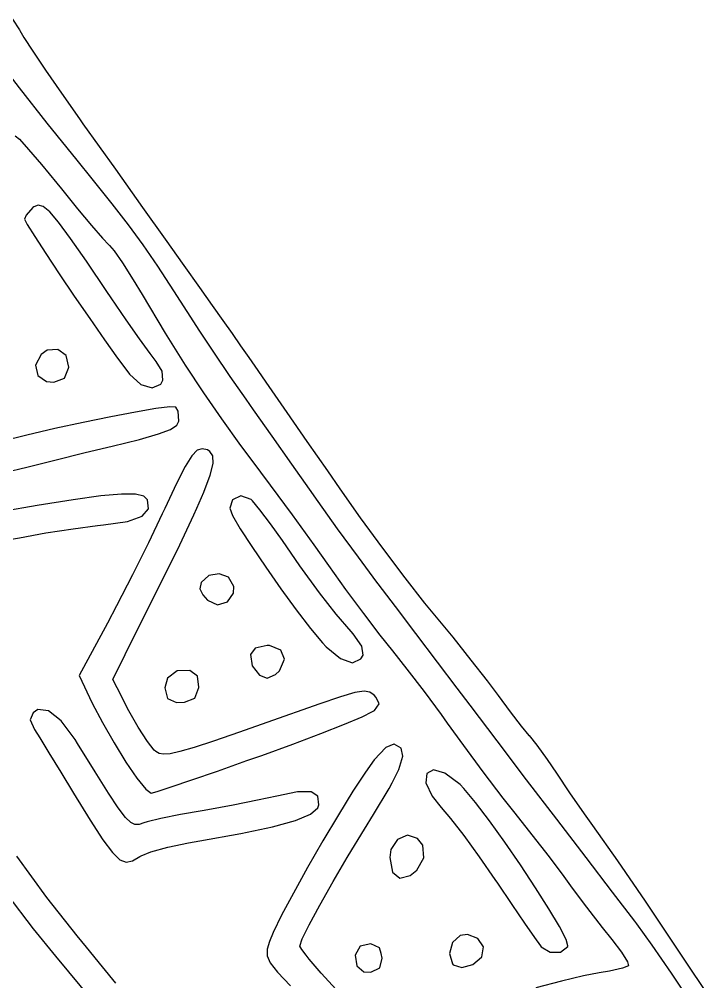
# Model space of a CAD drawing. Header units: inches. Extents: x -2.16 to 7.19, y -6.87 to -1.22.
# Drawn here: x 1.2496 to 1.5942, y -5.2459 to -4.7646 of the extents above; entities that cross this region are included whole.
import ezdxf

# ---------------------------------------------------------------- set-up
doc = ezdxf.new("R2010")
doc.units = ezdxf.units.IN
doc.header["$MEASUREMENT"] = 0
doc.layers.add('Front', color=13, linetype='CONTINUOUS', true_color=0xc83434)

msp = doc.modelspace()

# ---------------------------------------------------------------- linework, layer by layer
at = {"layer": 'Front', "linetype": 'CONTINUOUS'}
for p, q in [((1.24616, -4.76464), (1.24962, -4.76989)), ((1.24962, -4.76989), (1.24979, -4.7703)), ((1.24979, -4.7703), (1.25181, -4.7738)), ((1.25181, -4.7738), (1.25628, -4.78066)), ((1.24965, -4.79901), (1.23721, -4.78285)), ((1.25628, -4.78066), (1.26272, -4.79017)), ((1.26272, -4.79017), (1.27066, -4.80165)), ((1.26352, -4.81659), (1.24965, -4.79901)), ((1.27066, -4.80165), (1.27962, -4.81438)), ((1.2785, -4.83516), (1.26352, -4.81659)), ((1.27962, -4.81438), (1.2814, -4.81689)), ((1.2814, -4.81689), (1.29759, -4.83964)), ((1.24759, -4.82286), (1.24965, -4.82468)), ((1.24965, -4.82468), (1.25419, -4.82971)), ((1.25419, -4.82971), (1.26061, -4.83724)), ((1.28607, -4.84446), (1.2785, -4.83516)), ((1.26061, -4.83724), (1.26828, -4.84657)), ((1.29759, -4.83964), (1.31119, -4.85875)), ((1.29605, -4.8569), (1.28607, -4.84446)), ((1.26828, -4.84657), (1.27063, -4.84947)), ((1.27063, -4.84947), (1.27867, -4.85936)), ((1.25632, -4.85878), (1.253, -4.86259)), ((1.25689, -4.85835), (1.25632, -4.85878)), ((1.25903, -4.85752), (1.25689, -4.85835)), ((1.26155, -4.85825), (1.25903, -4.85752)), ((1.26483, -4.86099), (1.26155, -4.85825)), ((1.27867, -4.85936), (1.28574, -4.86783)), ((1.30424, -4.8675), (1.29605, -4.8569)), ((1.31119, -4.85875), (1.32251, -4.87467)), ((1.253, -4.86259), (1.25225, -4.86464)), ((1.25225, -4.86464), (1.2536, -4.86732)), ((1.26926, -4.86616), (1.26483, -4.86099)), ((1.2536, -4.86732), (1.2573, -4.87329)), ((1.27523, -4.87421), (1.26926, -4.86616)), ((1.28574, -4.86783), (1.29117, -4.87412)), ((1.31152, -4.87748), (1.30424, -4.8675)), ((1.2573, -4.87329), (1.2628, -4.88177)), ((1.28314, -4.88558), (1.27523, -4.87421)), ((1.29117, -4.87412), (1.29432, -4.87746)), ((1.32251, -4.87467), (1.33187, -4.88784)), ((1.29432, -4.87746), (1.29468, -4.87775)), ((1.29468, -4.87775), (1.29697, -4.88045)), ((1.31879, -4.88805), (1.31152, -4.87748)), ((1.2628, -4.88177), (1.26957, -4.89196)), ((1.29697, -4.88045), (1.30111, -4.88651)), ((1.29337, -4.90071), (1.28314, -4.88558)), ((1.30111, -4.88651), (1.30648, -4.89494)), ((1.32691, -4.90044), (1.31879, -4.88805)), ((1.33187, -4.88784), (1.33958, -4.8987)), ((1.26957, -4.89196), (1.27708, -4.90308)), ((1.30648, -4.89494), (1.31097, -4.90232)), ((1.33958, -4.8987), (1.34594, -4.9077)), ((1.27708, -4.90308), (1.2848, -4.91432)), ((1.29556, -4.90396), (1.29337, -4.90071)), ((1.31097, -4.90232), (1.32256, -4.92155)), ((1.33677, -4.91586), (1.32691, -4.90044)), ((1.30302, -4.9149), (1.29556, -4.90396)), ((1.34594, -4.9077), (1.35129, -4.91526)), ((1.2848, -4.91432), (1.29217, -4.92491)), ((1.30969, -4.92447), (1.30302, -4.9149)), ((1.33949, -4.92009), (1.33677, -4.91586)), ((1.35129, -4.91526), (1.35591, -4.92184)), ((1.32256, -4.92155), (1.33251, -4.93754)), ((1.34678, -4.93108), (1.33949, -4.92009)), ((1.35591, -4.92184), (1.36014, -4.92787)), ((1.29217, -4.92491), (1.29868, -4.93405)), ((1.31493, -4.93175), (1.30969, -4.92447)), ((1.36014, -4.92787), (1.36428, -4.93379)), ((1.26047, -4.93226), (1.25771, -4.93765)), ((1.26348, -4.93016), (1.26047, -4.93226)), ((1.2689, -4.92975), (1.26348, -4.93016)), ((1.27305, -4.93283), (1.2689, -4.92975)), ((1.31806, -4.9358), (1.31493, -4.93175)), ((1.35506, -4.94325), (1.34678, -4.93108)), ((1.27427, -4.93864), (1.27305, -4.93283)), ((1.29868, -4.93405), (1.30378, -4.94095)), ((1.32097, -4.94065), (1.31806, -4.9358)), ((1.36428, -4.93379), (1.36725, -4.93806)), ((1.25771, -4.93765), (1.2589, -4.94272)), ((1.27214, -4.94416), (1.27421, -4.93914)), ((1.27421, -4.93914), (1.27427, -4.93864)), ((1.30378, -4.94095), (1.30474, -4.94217)), ((1.30474, -4.94217), (1.31037, -4.94722)), ((1.3214, -4.94517), (1.32097, -4.94065)), ((1.33251, -4.93754), (1.3416, -4.95147)), ((1.36725, -4.93806), (1.37431, -4.94821)), ((1.2589, -4.94272), (1.26324, -4.94583)), ((1.26324, -4.94583), (1.26684, -4.94607)), ((1.26684, -4.94607), (1.27214, -4.94416)), ((1.31599, -4.94892), (1.3203, -4.94705)), ((1.3203, -4.94705), (1.3214, -4.94517)), ((1.36302, -4.95467), (1.35506, -4.94325)), ((1.31037, -4.94722), (1.31599, -4.94892)), ((1.3416, -4.95147), (1.35058, -4.96448)), ((1.37431, -4.94821), (1.38331, -4.96118)), ((1.36673, -4.95992), (1.36302, -4.95467)), ((1.30771, -4.96102), (1.29533, -4.96337)), ((1.31783, -4.95933), (1.30771, -4.96102)), ((1.32482, -4.95847), (1.31783, -4.95933)), ((1.32783, -4.95863), (1.32482, -4.95847)), ((1.32895, -4.96056), (1.32783, -4.95863)), ((1.32933, -4.96566), (1.32895, -4.96056)), ((1.37605, -4.97315), (1.36673, -4.95992)), ((1.38331, -4.96118), (1.39336, -4.97568)), ((1.28157, -4.96619), (1.26728, -4.9693)), ((1.29533, -4.96337), (1.28157, -4.96619)), ((1.3283, -4.96757), (1.32933, -4.96566)), ((1.35058, -4.96448), (1.36022, -4.97774)), ((1.26728, -4.9693), (1.25334, -4.97253)), ((1.31914, -4.97196), (1.32512, -4.96968)), ((1.32512, -4.96968), (1.3283, -4.96757)), ((1.25334, -4.97253), (1.2406, -4.97568)), ((1.29597, -4.9781), (1.30966, -4.97468)), ((1.30966, -4.97468), (1.31914, -4.97196)), ((1.38588, -4.98715), (1.37605, -4.97315)), ((1.39336, -4.97568), (1.40357, -4.99042)), ((1.28255, -4.98134), (1.29597, -4.9781)), ((1.33852, -4.98011), (1.33587, -4.98286)), ((1.34097, -4.97937), (1.33852, -4.98011)), ((1.34364, -4.98), (1.34097, -4.97937)), ((1.34491, -4.98068), (1.34364, -4.98)), ((1.3464, -4.98291), (1.34491, -4.98068)), ((1.36022, -4.97774), (1.36539, -4.98463)), ((1.25331, -4.98854), (1.26736, -4.98506)), ((1.26736, -4.98506), (1.28255, -4.98134)), ((1.33587, -4.98286), (1.33257, -4.98823)), ((1.3465, -4.98673), (1.3464, -4.98291)), ((1.36539, -4.98463), (1.37501, -4.99754)), ((1.24225, -4.99132), (1.25331, -4.98854)), ((1.33257, -4.98823), (1.32819, -4.99682)), ((1.34505, -4.99262), (1.3465, -4.98673)), ((1.39463, -4.99967), (1.38588, -4.98715)), ((1.40357, -4.99042), (1.40975, -4.99937)), ((1.34189, -5.00104), (1.34505, -4.99262)), ((1.32819, -4.99682), (1.3223, -5.00927)), ((1.37501, -4.99754), (1.38596, -5.01249)), ((1.39893, -5.00577), (1.39463, -4.99967)), ((1.40975, -4.99937), (1.42001, -5.01388)), ((1.27649, -5.00485), (1.25852, -5.00774)), ((1.29037, -5.00298), (1.27649, -5.00485)), ((1.30059, -5.00209), (1.29037, -5.00298)), ((1.3076, -5.00215), (1.30059, -5.00209)), ((1.31183, -5.00313), (1.3076, -5.00215)), ((1.31373, -5.00499), (1.31183, -5.00313)), ((1.33833, -5.0091), (1.34189, -5.00104)), ((1.36032, -5.00297), (1.35617, -5.00491)), ((1.36548, -5.00484), (1.36032, -5.00297)), ((1.36616, -5.00547), (1.36548, -5.00484)), ((1.25852, -5.00774), (1.24131, -5.01074)), ((1.31103, -5.01317), (1.3142, -5.00941)), ((1.3142, -5.00941), (1.31373, -5.00499)), ((1.3223, -5.00927), (1.32106, -5.01192)), ((1.33684, -5.01247), (1.33833, -5.0091)), ((1.35617, -5.00491), (1.35475, -5.0091)), ((1.35475, -5.0091), (1.35618, -5.0127)), ((1.3699, -5.00986), (1.36616, -5.00547)), ((1.4087, -5.01939), (1.39893, -5.00577)), ((1.30362, -5.0158), (1.31103, -5.01317)), ((1.32106, -5.01192), (1.31416, -5.02637)), ((1.32976, -5.02736), (1.33684, -5.01247)), ((1.35618, -5.0127), (1.36005, -5.0194)), ((1.37519, -5.01687), (1.3699, -5.00986)), ((1.38596, -5.01249), (1.39676, -5.02745)), ((1.42001, -5.01388), (1.43119, -5.02917)), ((1.27658, -5.01935), (1.28865, -5.0178)), ((1.28865, -5.0178), (1.29161, -5.0175)), ((1.29161, -5.0175), (1.30362, -5.0158)), ((1.38114, -5.0253), (1.37519, -5.01687)), ((1.2457, -5.02466), (1.24975, -5.02387)), ((1.24975, -5.02387), (1.2628, -5.0215)), ((1.2628, -5.0215), (1.27658, -5.01935)), ((1.36005, -5.0194), (1.36577, -5.02834)), ((1.41906, -5.03357), (1.4087, -5.01939)), ((1.31416, -5.02637), (1.30614, -5.04251)), ((1.32046, -5.04619), (1.32976, -5.02736)), ((1.36577, -5.02834), (1.37274, -5.03865)), ((1.38984, -5.03787), (1.38114, -5.0253)), ((1.39676, -5.02745), (1.40414, -5.03783)), ((1.42838, -5.04607), (1.41906, -5.03357)), ((1.43119, -5.02917), (1.44226, -5.04386)), ((1.39967, -5.05147), (1.38984, -5.03787)), ((1.40414, -5.03783), (1.4127, -5.04978)), ((1.30614, -5.04251), (1.29821, -5.05797)), ((1.34427, -5.04283), (1.34056, -5.04631)), ((1.34943, -5.04191), (1.34427, -5.04283)), ((1.35421, -5.04367), (1.34943, -5.04191)), ((1.37274, -5.03865), (1.38036, -5.04948)), ((1.31882, -5.04949), (1.32046, -5.04619)), ((1.34056, -5.04631), (1.33979, -5.04949)), ((1.35678, -5.04825), (1.35421, -5.04367)), ((1.42898, -5.04685), (1.42838, -5.04607)), ((1.43759, -5.05823), (1.42898, -5.04685)), ((1.44226, -5.04386), (1.4522, -5.05656)), ((1.30246, -5.08229), (1.31882, -5.04949)), ((1.33979, -5.04949), (1.34133, -5.05242)), ((1.34133, -5.05242), (1.34368, -5.05511)), ((1.35363, -5.05597), (1.35661, -5.05161)), ((1.35661, -5.05161), (1.35678, -5.04825)), ((1.38036, -5.04948), (1.38803, -5.05996)), ((1.40803, -5.06216), (1.39967, -5.05147)), ((1.4127, -5.04978), (1.42161, -5.06184)), ((1.34368, -5.05511), (1.34873, -5.05744)), ((1.34873, -5.05744), (1.35363, -5.05597)), ((1.4522, -5.05656), (1.45705, -5.06251)), ((1.29821, -5.05797), (1.29365, -5.06655)), ((1.38803, -5.05996), (1.39515, -5.06922)), ((1.41552, -5.07076), (1.40803, -5.06216)), ((1.42161, -5.06184), (1.4298, -5.07258)), ((1.44787, -5.07183), (1.43759, -5.05823)), ((1.45705, -5.06251), (1.46622, -5.07365)), ((1.29365, -5.06655), (1.27944, -5.0928)), ((1.39515, -5.06922), (1.40111, -5.07641)), ((1.41654, -5.0719), (1.41552, -5.07076)), ((1.42073, -5.0781), (1.41654, -5.0719)), ((1.45859, -5.08601), (1.44787, -5.07183)), ((1.40111, -5.07641), (1.40296, -5.07842)), ((1.4298, -5.07258), (1.4361, -5.08046)), ((1.46622, -5.07365), (1.47537, -5.08506)), ((1.36741, -5.07901), (1.36521, -5.08229)), ((1.3735, -5.0778), (1.36741, -5.07901)), ((1.37469, -5.07784), (1.3735, -5.0778)), ((1.38035, -5.08004), (1.37469, -5.07784)), ((1.3822, -5.08464), (1.38035, -5.08004)), ((1.40296, -5.07842), (1.41006, -5.08431)), ((1.42141, -5.08263), (1.42073, -5.0781)), ((1.4361, -5.08046), (1.44337, -5.08951)), ((1.29628, -5.09468), (1.30246, -5.08229)), ((1.36521, -5.08229), (1.36603, -5.08797)), ((1.37965, -5.09042), (1.3822, -5.08464)), ((1.41006, -5.08431), (1.41609, -5.08639)), ((1.41609, -5.08639), (1.42037, -5.0845)), ((1.42037, -5.0845), (1.42141, -5.08263)), ((1.4685, -5.09914), (1.45859, -5.08601)), ((1.47537, -5.08506), (1.48338, -5.09535)), ((1.32846, -5.09043), (1.32372, -5.09411)), ((1.33478, -5.09031), (1.32846, -5.09043)), ((1.33871, -5.09307), (1.33478, -5.09031)), ((1.36603, -5.08797), (1.36961, -5.09258)), ((1.37764, -5.0923), (1.37965, -5.09042)), ((1.44337, -5.08951), (1.45197, -5.10079)), ((1.27944, -5.0928), (1.28605, -5.10655)), ((1.29848, -5.09894), (1.29628, -5.09468)), ((1.32372, -5.09411), (1.32225, -5.09894)), ((1.33927, -5.09864), (1.33871, -5.09307)), ((1.36961, -5.09258), (1.3735, -5.09405)), ((1.3735, -5.09405), (1.37764, -5.0923)), ((1.48338, -5.09535), (1.4889, -5.10274)), ((1.3044, -5.11035), (1.29848, -5.09894)), ((1.32225, -5.09894), (1.32359, -5.10424)), ((1.33726, -5.10404), (1.33926, -5.09878)), ((1.33926, -5.09878), (1.33927, -5.09864)), ((1.42189, -5.10054), (1.4173, -5.10128)), ((1.42478, -5.10105), (1.42189, -5.10054)), ((1.42691, -5.10263), (1.42478, -5.10105)), ((1.45197, -5.10079), (1.46047, -5.11234)), ((1.47493, -5.10763), (1.4685, -5.09914)), ((1.32359, -5.10424), (1.3281, -5.10619)), ((1.33216, -5.10604), (1.33726, -5.10404)), ((1.41006, -5.10342), (1.39925, -5.10713)), ((1.4173, -5.10128), (1.41006, -5.10342)), ((1.42794, -5.10371), (1.42691, -5.10263)), ((1.42951, -5.10686), (1.42794, -5.10371)), ((1.4889, -5.10274), (1.49492, -5.11093)), ((1.25878, -5.10983), (1.25644, -5.11136)), ((1.26421, -5.11038), (1.25878, -5.10983)), ((1.27054, -5.11543), (1.26421, -5.11038)), ((1.28605, -5.10655), (1.29111, -5.11634)), ((1.30903, -5.11867), (1.3044, -5.11035)), ((1.3281, -5.10619), (1.33216, -5.10604)), ((1.397, -5.10792), (1.37621, -5.11527)), ((1.39925, -5.10713), (1.397, -5.10792)), ((1.4262, -5.11084), (1.42716, -5.11018)), ((1.42716, -5.11018), (1.42951, -5.10686)), ((1.48845, -5.12548), (1.47493, -5.10763)), ((1.25644, -5.11136), (1.25505, -5.11493)), ((1.25505, -5.11493), (1.25715, -5.11973)), ((1.27745, -5.12478), (1.27054, -5.11543)), ((1.37621, -5.11527), (1.35963, -5.12108)), ((1.41209, -5.11709), (1.42098, -5.11335)), ((1.42098, -5.11335), (1.4262, -5.11084)), ((1.46047, -5.11234), (1.46354, -5.11667)), ((1.49492, -5.11093), (1.50045, -5.11809)), ((1.25715, -5.11973), (1.2598, -5.124)), ((1.29111, -5.11634), (1.29694, -5.12649)), ((1.31359, -5.12583), (1.30903, -5.11867)), ((1.40027, -5.12175), (1.41209, -5.11709)), ((1.46354, -5.11667), (1.4716, -5.12784)), ((1.50045, -5.11809), (1.50432, -5.12271)), ((1.2598, -5.124), (1.26441, -5.13147)), ((1.27864, -5.1267), (1.27745, -5.12478)), ((1.35963, -5.12108), (1.34672, -5.12551)), ((1.38625, -5.12704), (1.40027, -5.12175)), ((1.50432, -5.12271), (1.5044, -5.1228)), ((1.5044, -5.1228), (1.50825, -5.12754)), ((1.2875, -5.14095), (1.27864, -5.1267)), ((1.29694, -5.12649), (1.30291, -5.13604)), ((1.31699, -5.13005), (1.31359, -5.12583)), ((1.33699, -5.12868), (1.3299, -5.13075)), ((1.34672, -5.12551), (1.33699, -5.12868)), ((1.37077, -5.13268), (1.38625, -5.12704)), ((1.43276, -5.12875), (1.427, -5.13495)), ((1.43679, -5.12705), (1.43276, -5.12875)), ((1.43704, -5.12711), (1.43679, -5.12705)), ((1.44047, -5.12903), (1.43704, -5.12711)), ((1.44127, -5.13308), (1.44047, -5.12903)), ((1.4716, -5.12784), (1.48136, -5.14094)), ((1.50318, -5.14485), (1.48845, -5.12548)), ((1.50825, -5.12754), (1.51351, -5.13479)), ((1.26441, -5.13147), (1.27031, -5.14108)), ((1.31785, -5.1308), (1.31699, -5.13005)), ((1.31945, -5.13173), (1.31785, -5.1308)), ((1.32165, -5.13213), (1.31945, -5.13173)), ((1.32496, -5.13185), (1.32165, -5.13213)), ((1.3299, -5.13075), (1.32496, -5.13185)), ((1.36335, -5.13533), (1.37077, -5.13268)), ((1.43932, -5.13968), (1.44127, -5.13308)), ((1.51351, -5.13479), (1.51807, -5.14155)), ((1.30291, -5.13604), (1.3084, -5.14404)), ((1.34862, -5.14052), (1.36335, -5.13533)), ((1.427, -5.13495), (1.42259, -5.14105)), ((1.27031, -5.14108), (1.27672, -5.15155)), ((1.29417, -5.15153), (1.2875, -5.14095)), ((1.3084, -5.14404), (1.31279, -5.14952)), ((1.33575, -5.14498), (1.34862, -5.14052)), ((1.42259, -5.14105), (1.41635, -5.15064)), ((1.43592, -5.14641), (1.43932, -5.13968)), ((1.45328, -5.14177), (1.45287, -5.14641)), ((1.45664, -5.13991), (1.45328, -5.14177)), ((1.46237, -5.14152), (1.45664, -5.13991)), ((1.4699, -5.14729), (1.46237, -5.14152)), ((1.48136, -5.14094), (1.49137, -5.15402)), ((1.51807, -5.14155), (1.52467, -5.15144)), ((1.31845, -5.15074), (1.32546, -5.14847)), ((1.32546, -5.14847), (1.33575, -5.14498)), ((1.43447, -5.14928), (1.43592, -5.14641)), ((1.45287, -5.14641), (1.45596, -5.15315)), ((1.47186, -5.14934), (1.4699, -5.14729)), ((1.51827, -5.16466), (1.50318, -5.14485)), ((1.27672, -5.15155), (1.28508, -5.16512)), ((1.29907, -5.15895), (1.29417, -5.15153)), ((1.31279, -5.14952), (1.31544, -5.15155)), ((1.31544, -5.15155), (1.31845, -5.15074)), ((1.37828, -5.15301), (1.36868, -5.15511)), ((1.38867, -5.15099), (1.37828, -5.15301)), ((1.39548, -5.15093), (1.38867, -5.15099)), ((1.39881, -5.15305), (1.39548, -5.15093)), ((1.39926, -5.15749), (1.39881, -5.15305)), ((1.41635, -5.15064), (1.4091, -5.16244)), ((1.42661, -5.16232), (1.43447, -5.14928)), ((1.45596, -5.15315), (1.46047, -5.1587)), ((1.47758, -5.1562), (1.47186, -5.14934)), ((1.49137, -5.15402), (1.49728, -5.16155)), ((1.52467, -5.15144), (1.53194, -5.16199)), ((1.35643, -5.15754), (1.34384, -5.15986)), ((1.36868, -5.15511), (1.35643, -5.15754)), ((1.39875, -5.1589), (1.39926, -5.15749)), ((1.46047, -5.1587), (1.46515, -5.16422)), ((1.48455, -5.16537), (1.47758, -5.1562)), ((1.30263, -5.16371), (1.29907, -5.15895)), ((1.33011, -5.16234), (1.3204, -5.16432)), ((1.341, -5.16036), (1.33011, -5.16234)), ((1.34384, -5.15986), (1.341, -5.16036)), ((1.38765, -5.16529), (1.39507, -5.16212)), ((1.39507, -5.16212), (1.39875, -5.1589)), ((1.4091, -5.16244), (1.40138, -5.17548)), ((1.42212, -5.16951), (1.42661, -5.16232)), ((1.49728, -5.16155), (1.50585, -5.17244)), ((1.53194, -5.16199), (1.53606, -5.1678)), ((1.28508, -5.16512), (1.29137, -5.17488)), ((1.30526, -5.16634), (1.30263, -5.16371)), ((1.30739, -5.16733), (1.30526, -5.16634)), ((1.30943, -5.16719), (1.30739, -5.16733)), ((1.3118, -5.16644), (1.30943, -5.16719)), ((1.31343, -5.16596), (1.3118, -5.16644)), ((1.3204, -5.16432), (1.31343, -5.16596)), ((1.36032, -5.17184), (1.37616, -5.1685)), ((1.37616, -5.1685), (1.38765, -5.16529)), ((1.46515, -5.16422), (1.47174, -5.17282)), ((1.49224, -5.17606), (1.48455, -5.16537)), ((1.53287, -5.18379), (1.51827, -5.16466)), ((1.53606, -5.1678), (1.54857, -5.18543)), ((1.33979, -5.17541), (1.36032, -5.17184)), ((1.414, -5.18289), (1.42212, -5.16951)), ((1.44356, -5.17252), (1.43865, -5.17472)), ((1.44866, -5.17418), (1.44356, -5.17252)), ((1.47174, -5.17282), (1.47942, -5.18339)), ((1.50585, -5.17244), (1.51437, -5.18348)), ((1.29137, -5.17488), (1.29611, -5.18132)), ((1.32375, -5.17861), (1.33422, -5.17638)), ((1.33422, -5.17638), (1.33979, -5.17541)), ((1.40138, -5.17548), (1.39372, -5.18883)), ((1.43865, -5.17472), (1.43536, -5.17982)), ((1.45125, -5.17754), (1.44866, -5.17418)), ((1.45184, -5.1839), (1.45125, -5.17754)), ((1.50011, -5.18749), (1.49224, -5.17606)), ((1.29611, -5.18132), (1.29982, -5.1849)), ((1.30987, -5.18331), (1.3105, -5.1829)), ((1.3105, -5.1829), (1.31537, -5.1809)), ((1.31537, -5.1809), (1.32375, -5.17861)), ((1.41351, -5.18372), (1.414, -5.18289)), ((1.43536, -5.17982), (1.43475, -5.18372)), ((1.26339, -5.20375), (1.24827, -5.18312)), ((1.29982, -5.1849), (1.303, -5.18611)), ((1.303, -5.18611), (1.30618, -5.18542)), ((1.30618, -5.18542), (1.30987, -5.18331)), ((1.4064, -5.19583), (1.41351, -5.18372)), ((1.43475, -5.18372), (1.43611, -5.19104)), ((1.44833, -5.19012), (1.45184, -5.1839)), ((1.47942, -5.18339), (1.48736, -5.1948)), ((1.50765, -5.19886), (1.50011, -5.18749)), ((1.51437, -5.18348), (1.52173, -5.19322)), ((1.54615, -5.20114), (1.53287, -5.18379)), ((1.54857, -5.18543), (1.56242, -5.20559)), ((1.39372, -5.18883), (1.38666, -5.20154)), ((1.43611, -5.19104), (1.43975, -5.19417)), ((1.44503, -5.19282), (1.44833, -5.19012)), ((1.39975, -5.20757), (1.4064, -5.19583)), ((1.43975, -5.19417), (1.44503, -5.19282)), ((1.48736, -5.1948), (1.48854, -5.19655)), ((1.48854, -5.19655), (1.4958, -5.20727)), ((1.52173, -5.19322), (1.526, -5.19905)), ((1.24333, -5.20203), (1.2566, -5.21947)), ((1.38666, -5.20154), (1.38073, -5.21266)), ((1.51431, -5.20937), (1.50765, -5.19886)), ((1.526, -5.19905), (1.53308, -5.20864)), ((1.55725, -5.21559), (1.54615, -5.20114)), ((1.27854, -5.22298), (1.26339, -5.20375)), ((1.56242, -5.20559), (1.57816, -5.2291)), ((1.39448, -5.21735), (1.39975, -5.20757)), ((1.4958, -5.20727), (1.50219, -5.21665)), ((1.51958, -5.21825), (1.51431, -5.20937)), ((1.53308, -5.20864), (1.54091, -5.21877)), ((1.38073, -5.21266), (1.37648, -5.22125)), ((1.55832, -5.21699), (1.55725, -5.21559)), ((1.2566, -5.21947), (1.26771, -5.23315)), ((1.37648, -5.22125), (1.37463, -5.22568)), ((1.39102, -5.22442), (1.39448, -5.21735)), ((1.50219, -5.21665), (1.50714, -5.22382)), ((1.52292, -5.22469), (1.51958, -5.21825)), ((1.54091, -5.21877), (1.54569, -5.22469)), ((1.56597, -5.22756), (1.55832, -5.21699)), ((1.28313, -5.22859), (1.27854, -5.22298)), ((1.37463, -5.22568), (1.37347, -5.22965)), ((1.38978, -5.22801), (1.39102, -5.22442)), ((1.46608, -5.22619), (1.46456, -5.23179)), ((1.47003, -5.22271), (1.46608, -5.22619)), ((1.4737, -5.22228), (1.47003, -5.22271)), ((1.47877, -5.22429), (1.4737, -5.22228)), ((1.48156, -5.22846), (1.47877, -5.22429)), ((1.50714, -5.22382), (1.51004, -5.22794)), ((1.52381, -5.22791), (1.52292, -5.22469)), ((1.54569, -5.22469), (1.55062, -5.23109)), ((1.29117, -5.23842), (1.28313, -5.22859)), ((1.37347, -5.22965), (1.37341, -5.23291)), ((1.39075, -5.22977), (1.38978, -5.22801)), ((1.39294, -5.2326), (1.39075, -5.22977)), ((1.42003, -5.22816), (1.41751, -5.2326)), ((1.42537, -5.227), (1.42003, -5.22816)), ((1.42963, -5.2289), (1.42537, -5.227)), ((1.4304, -5.23179), (1.42963, -5.2289)), ((1.48071, -5.23347), (1.48156, -5.22846)), ((1.51004, -5.22794), (1.5104, -5.22842)), ((1.5104, -5.22842), (1.51488, -5.23115)), ((1.51488, -5.23115), (1.52012, -5.23104)), ((1.52012, -5.23104), (1.5237, -5.22818)), ((1.5237, -5.22818), (1.52381, -5.22791)), ((1.57566, -5.24163), (1.56597, -5.22756)), ((1.57816, -5.2291), (1.58144, -5.23405)), ((1.26771, -5.23315), (1.28642, -5.25553)), ((1.37341, -5.23291), (1.37497, -5.23641)), ((1.39453, -5.23464), (1.39294, -5.2326)), ((1.40049, -5.2416), (1.39453, -5.23464)), ((1.41751, -5.2326), (1.41823, -5.23797)), ((1.42984, -5.23894), (1.431, -5.23405)), ((1.431, -5.23405), (1.4304, -5.23179)), ((1.46456, -5.23179), (1.46607, -5.23696)), ((1.47635, -5.23724), (1.48067, -5.23353)), ((1.48067, -5.23353), (1.48071, -5.23347)), ((1.55062, -5.23109), (1.55365, -5.23594)), ((1.58144, -5.23405), (1.59422, -5.25326)), ((1.29783, -5.24652), (1.29117, -5.23842)), ((1.37497, -5.23641), (1.37869, -5.24107)), ((1.41823, -5.23797), (1.42173, -5.24091)), ((1.42537, -5.2411), (1.42984, -5.23894)), ((1.46607, -5.23696), (1.46653, -5.23749)), ((1.46653, -5.23749), (1.47085, -5.23878)), ((1.47085, -5.23878), (1.47635, -5.23724)), ((1.54465, -5.24053), (1.53936, -5.24141)), ((1.55105, -5.23913), (1.54465, -5.24053)), ((1.55414, -5.238), (1.55105, -5.23913)), ((1.55365, -5.23594), (1.55414, -5.238)), ((1.37869, -5.24107), (1.38508, -5.24785)), ((1.40793, -5.24982), (1.40049, -5.2416)), ((1.42173, -5.24091), (1.42537, -5.2411)), ((1.5316, -5.24293), (1.52058, -5.24555)), ((1.53936, -5.24141), (1.5316, -5.24293)), ((1.58696, -5.25853), (1.57566, -5.24163)), ((1.52058, -5.24555), (1.50782, -5.2489))]:
    msp.add_line(p, q, dxfattribs=at)

doc.saveas('drawing.dxf')
